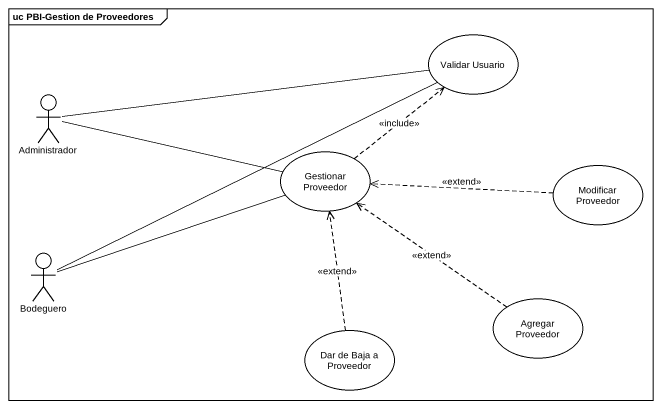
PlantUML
@startuml
mainframe uc PBI-Gestion de Proveedores
usecase "Validar Usuario" as Validar_Usuario
actor Administrador
usecase "Gestionar Proveedor" as Gestionar_Proveedor
usecase "Modificar Proveedor" as Modificar_Proveedor
actor Bodeguero
usecase "Agregar Proveedor" as Agregar_Proveedor
usecase "Dar de Baja a Proveedor" as Dar_de_Baja_a_Proveedor
Administrador -right- Validar_Usuario
Administrador -right- Gestionar_Proveedor
Gestionar_Proveedor .up.> Validar_Usuario : <<include>>
Modificar_Proveedor .left.> Gestionar_Proveedor : <<extend>>
Bodeguero -right- Validar_Usuario
Bodeguero -right- Gestionar_Proveedor
Agregar_Proveedor .up.> Gestionar_Proveedor : <<extend>>
Dar_de_Baja_a_Proveedor .up.> Gestionar_Proveedor : <<extend>>
@enduml
